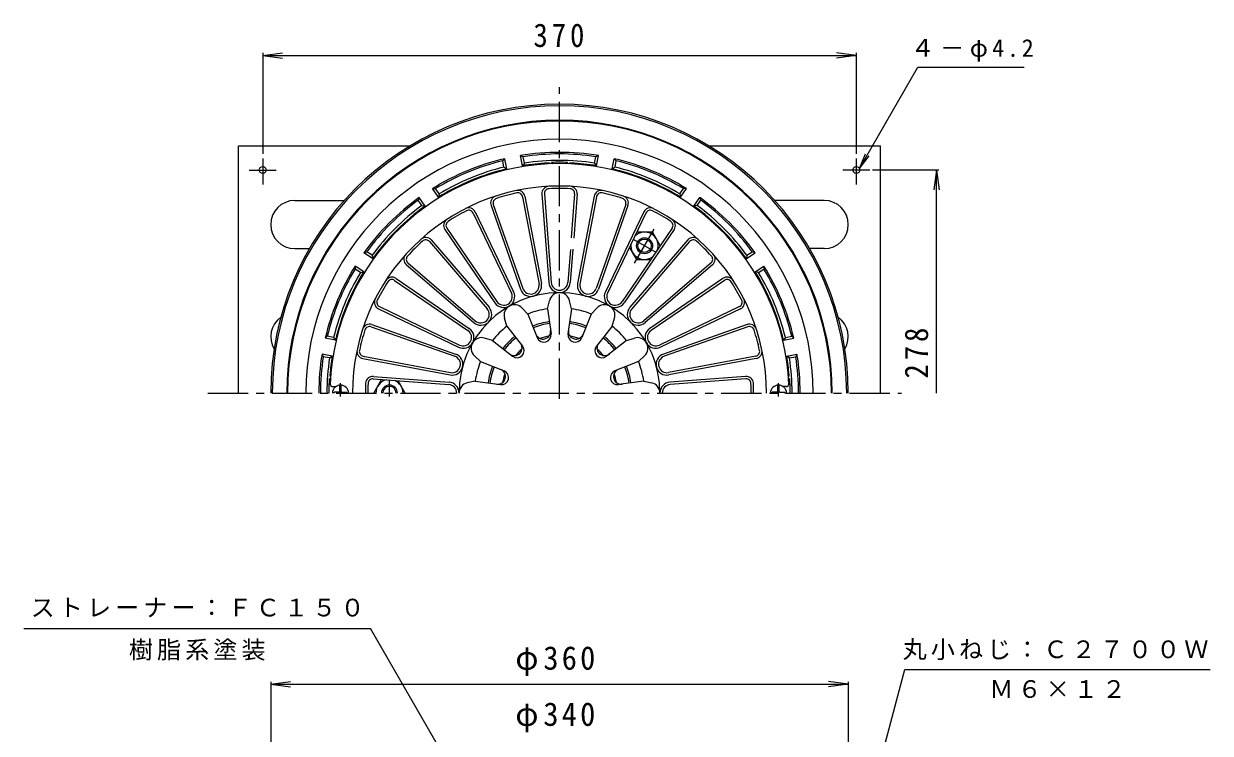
# Model space of a CAD drawing. Units: millimetres, scale not verified. Extents: x -469 to 381, y -580 to 651.
# Drawn here: x -408 to 331, y 209 to 651 of the extents above; entities that cross this region are included whole.
import ezdxf

# ---------------------------------------------------------------- set-up
doc = ezdxf.new("R2010")
doc.units = ezdxf.units.MM
doc.header["$LTSCALE"] = 5
doc.linetypes.add('CHAIN1', pattern=[8, 5, -1, 1, -1])
for name, color, linetype, lineweight in [('0-0_通り芯', 3, 'Continuous', 9), ('0-1_躯体', 2, 'Continuous', 9), ('0-2_仕上', 6, 'Continuous', 9), ('0-4_その他', 7, 'Continuous', 9), ('0-5_寸法', 7, 'Continuous', 9), ('0-A', 2, 'Continuous', 9)]:
    doc.layers.add(name, color=color, linetype=linetype, lineweight=lineweight)
doc.styles.add('ＭＳ ゴシック', font='')
doc.styles.get('ＭＳ ゴシック').set_extended_font_data('MS Gothic')

msp = doc.modelspace()

# ---------------------------------------------------------------- linework, layer by layer
at = {"layer": '0-0_通り芯', "linetype": 'CHAIN1'}
for p, q in [((-74.221, 417.45), (-74.221, 611.684)), ((-293.372, 421.007), (138.906, 421.007))]:
    msp.add_line(p, q, dxfattribs=at)
at = {"layer": '0-0_通り芯'}
for radius in [180, 179]:
    msp.add_arc((-74.221, 421.007), radius, 0, 180, dxfattribs=at)
at = {"layer": '0-1_躯体'}
for p, q in [((-108.372, 567.067), (-109.637, 565.737)), ((-108.856, 561.809), (-109.637, 565.737)), ((-107.103, 560.688), (-108.372, 567.067)), ((-97.296, 562.639), (-98.564, 569.018)), ((-98.564, 569.018), (-96.887, 568.273)), ((-96.106, 564.346), (-97.296, 562.639)), ((-96.106, 564.346), (-96.887, 568.273)), ((-52.337, 564.346), (-51.146, 562.639)), ((-52.336, 564.346), (-51.555, 568.273)), ((-49.878, 569.018), (-51.555, 568.273)), ((-51.146, 562.639), (-49.878, 569.018)), ((-41.339, 560.688), (-40.07, 567.067)), ((-40.07, 567.067), (-38.805, 565.737)), ((-39.586, 561.809), (-38.805, 565.736)), ((-108.856, 561.809), (-107.103, 560.688)), ((-39.586, 561.809), (-41.339, 560.688)), ((-149.74, 543.028), (-153.353, 548.436)), ((-153.353, 548.436), (-151.518, 548.389)), ((-149.293, 545.06), (-151.518, 548.389)), ((0.851, 545.06), (3.076, 548.389)), ((1.298, 543.028), (4.911, 548.436)), ((4.911, 548.436), (3.076, 548.389)), ((-161.668, 542.88), (-162.327, 541.167)), ((-160.102, 537.837), (-162.327, 541.167)), ((-158.054, 537.472), (-161.668, 542.88)), ((-149.293, 545.06), (-149.74, 543.028)), ((0.851, 545.06), (1.298, 543.028)), ((9.612, 537.472), (13.226, 542.88)), ((11.66, 537.837), (13.885, 541.167)), ((13.226, 542.88), (13.885, 541.167)), ((-160.102, 537.837), (-158.054, 537.472)), ((11.66, 537.837), (9.612, 537.472)), ((-196.094, 508.453), (-194.381, 509.112)), ((-190.687, 504.84), (-196.094, 508.453)), ((-191.052, 506.888), (-194.381, 509.112)), ((-191.052, 506.888), (-190.687, 504.84)), ((42.245, 504.84), (47.652, 508.453)), ((42.61, 506.888), (42.245, 504.84)), ((42.61, 506.888), (45.939, 509.112)), ((47.652, 508.453), (45.939, 509.112)), ((-196.242, 496.525), (-201.65, 500.139)), ((-201.65, 500.139), (-201.603, 498.303)), ((-198.274, 496.079), (-201.603, 498.303)), ((-198.274, 496.079), (-196.242, 496.525)), ((47.8, 496.525), (53.208, 500.139)), ((49.832, 496.079), (47.8, 496.525)), ((49.832, 496.079), (53.161, 498.303)), ((53.208, 500.139), (53.161, 498.303)), ((-220.282, 455.158), (-218.951, 456.423)), ((-213.903, 453.889), (-220.282, 455.158)), ((-215.024, 455.642), (-218.951, 456.423)), ((-215.024, 455.642), (-213.903, 453.889)), ((66.582, 455.642), (65.461, 453.889)), ((65.461, 453.889), (71.839, 455.158)), ((66.582, 455.642), (70.509, 456.423)), ((71.839, 455.158), (70.509, 456.423)), ((-215.854, 444.081), (-222.232, 445.35)), ((-222.232, 445.35), (-221.487, 443.672)), ((-217.56, 442.891), (-215.854, 444.081)), ((67.412, 444.081), (73.79, 445.35)), ((69.118, 442.891), (67.412, 444.081)), ((73.79, 445.35), (73.045, 443.672)), ((-217.56, 442.891), (-221.487, 443.672)), ((69.118, 442.891), (73.045, 443.672))]:
    msp.add_line(p, q, dxfattribs=at)
at = {"layer": '0-1_躯体', "color": 4, "linetype": 'CHAIN1'}
for p, q in [((-27.484, 501.958), (-15.216, 523.205)), ((-28.208, 516.84), (-14.234, 508.771)), ((-180.221, 418.939), (-180.221, 429.075))]:
    msp.add_line(p, q, dxfattribs=at)
at = {"layer": '0-1_躯体', "color": 4}
for p, q in [((-16.321, 521.292), (-26.071, 521.292)), ((-16.321, 521.292), (-11.446, 512.849)), ((-26.121, 504.318), (-30.543, 511.977)), ((-26.121, 504.318), (-17.277, 504.318)), ((-190.021, 421.007), (-185.146, 429.45)), ((-170.421, 421.007), (-174.843, 428.666))]:
    msp.add_line(p, q, dxfattribs=at)
for radius in [5, 4.188]:
    msp.add_circle((-21.221, 512.805), radius, dxfattribs=at)
at = {"layer": '0-1_躯体'}
for centre, radius, start, end in [((-74.221, 421.007), 170, 0, 180), ((-74.221, 421.007), 169.5, 0, 180), ((-74.221, 421.007), 158.146, 0, 180), ((-74.221, 421.007), 150, 80.6602, 99.3398), ((-74.221, 421.007), 149, 81.25027, 98.74973), ((-74.221, 421.007), 150, 103.1602, 121.8398), ((-74.221, 421.007), 149, 103.75027, 121.24973), ((-74.221, 421.007), 143.5, 92.85577, 99.25323), ((-74.221, 421.007), 145, 81.31929, 98.68071), ((-81.221, 561.332), 3, 58.9595, 92.85562), ((-74.221, 421.007), 143.823, 88.04169, 91.95828), ((-81.221, 561.332), 4, 40.90352, 58.57918), ((-67.221, 561.332), 4, 121.42082, 139.09648), ((-67.221, 561.332), 3, 87.14438, 121.0405), ((-74.221, 421.007), 143.5, 80.74677, 87.14423), ((-74.221, 421.007), 150, 58.1602, 76.8398), ((-74.221, 421.007), 149, 58.75027, 76.24973), ((-74.221, 421.007), 143.5, 103.24677, 121.75323), ((-74.221, 421.007), 145, 103.81929, 121.18071), ((-74.221, 421.007), 143.5, 58.24677, 76.75323), ((-74.221, 421.007), 145, 58.81929, 76.18071), ((-74.221, 421.007), 150, 125.6602, 144.3398), ((-74.221, 421.007), 149, 126.25027, 143.74973), ((-74.221, 421.007), 150, 35.6602, 54.3398), ((-74.221, 421.007), 149, 36.25027, 53.74973), ((-74.221, 421.007), 145, 126.31929, 143.68071), ((-74.221, 421.007), 143.5, 125.74677, 144.25323), ((-74.221, 421.007), 143.5, 35.74677, 54.25323), ((-74.221, 421.007), 145, 36.31929, 53.68071), ((-74.221, 421.007), 150, 148.1602, 166.8398), ((-74.221, 421.007), 149, 148.75027, 166.24973), ((-74.221, 421.007), 145, 148.81929, 166.18071), ((-74.221, 421.007), 143.5, 148.24677, 166.75323), ((-74.221, 421.007), 143.5, 13.24677, 31.75323), ((-74.221, 421.007), 145, 13.81929, 31.18071), ((-74.221, 421.007), 149, 13.75027, 31.24973), ((-74.221, 421.007), 150, 13.1602, 31.8398), ((-74.221, 421.007), 150, 170.6602, 180), ((-74.221, 421.007), 143.5, 170.74677, 175.50961), ((-74.221, 421.007), 143.5, 4.49039, 9.25323), ((-74.221, 421.007), 150, 0, 9.3398), ((-74.221, 421.007), 149, 171.25027, 180), ((-74.221, 421.007), 145, 171.31929, 180), ((-74.221, 421.007), 145, 0, 8.68071), ((-74.221, 421.007), 149, 0, 8.74973), ((-74.221, 421.007), 143.823, 176.40707, 180), ((-214.29, 432.007), 4, 209.78696, 227.46211), ((-214.29, 432.007), 3, 175.5096, 209.40604), ((65.848, 432.007), 3, 330.59384, 4.4904), ((65.848, 432.007), 4, 312.53802, 330.21304), ((-74.221, 421.007), 143.823, 0, 3.59293)]:
    msp.add_arc(centre, radius, start, end, dxfattribs=at)
at = {"layer": '0-1_躯体', "color": 4}
for centre, radius, start, end in [((-21.229, 512.792), 8.5, 344.5011, 135.4996), ((-21.229, 512.792), 8.5, 173.20598, 306.79341), ((-180.206, 421.007), 8.5, 104.50092, 180), ((-180.221, 421.007), 5, 0, 180), ((-180.221, 421.007), 4.188, 0, 180), ((-180.206, 421.007), 8.5, 0, 66.79367)]:
    msp.add_arc(centre, radius, start, end, dxfattribs=at)
at = {"layer": '0-2_仕上'}
for p, q in [((-97.217, 543.328), (-86.996, 488.96)), ((-95.743, 543.605), (-85.522, 489.238)), ((-85.163, 544.998), (-80.965, 489.837)), ((-83.667, 545.112), (-79.469, 489.951)), ((-64.775, 545.112), (-66.853, 517.8)), ((-63.279, 544.998), (-65.372, 517.503)), ((-52.699, 543.605), (-62.92, 489.238)), ((-51.225, 543.328), (-61.446, 488.96)), ((-128.093, 533.208), (-104.149, 483.339)), ((-126.74, 533.857), (-102.796, 483.988)), ((-116.882, 537.941), (-98.549, 485.747)), ((-115.466, 538.438), (-97.134, 486.244)), ((-32.976, 538.438), (-51.308, 486.244)), ((-31.561, 537.941), (-49.893, 485.747)), ((-21.702, 533.857), (-45.646, 483.988)), ((-20.35, 533.208), (-44.293, 483.338)), ((-145.693, 522.915), (-114.477, 477.244)), ((-144.454, 523.761), (-113.238, 478.091)), ((-3.988, 523.761), (-35.204, 478.091)), ((-2.749, 522.915), (-33.966, 477.244)), ((-155.297, 515.442), (-119.261, 473.469)), ((-154.159, 516.419), (-118.123, 474.446)), ((-67.414, 510.442), (-68.973, 489.951)), ((-65.895, 510.633), (-67.478, 489.837)), ((5.717, 516.419), (-30.319, 474.446)), ((6.855, 515.442), (-29.181, 473.469)), ((-169.633, 500.944), (-127.66, 464.909)), ((-168.656, 502.082), (-126.683, 466.047)), ((20.214, 502.082), (-21.759, 466.047)), ((21.191, 500.944), (-20.782, 464.909)), ((-176.976, 491.24), (-131.305, 460.024)), ((-176.129, 492.478), (-130.459, 461.262)), ((27.687, 492.478), (-17.984, 461.262)), ((28.534, 491.24), (-17.137, 460.024)), ((-187.071, 473.526), (-137.202, 449.582)), ((-186.422, 474.878), (-136.553, 450.934)), ((-93.978, 470.227), (-97.511, 474.01)), ((-81.721, 473.511), (-80.554, 478.554)), ((-81.721, 473.511), (-79.472, 457.869)), ((-66.721, 473.511), (-68.97, 457.869)), ((-66.721, 473.511), (-67.889, 478.554)), ((-54.464, 470.227), (-50.931, 474.01)), ((37.98, 474.878), (-11.889, 450.934)), ((38.629, 473.526), (-11.24, 449.582)), ((-106.969, 462.727), (-108.479, 467.678)), ((-93.978, 470.227), (-88.104, 455.556)), ((-54.464, 470.227), (-60.338, 455.556)), ((-41.474, 462.727), (-39.963, 467.678)), ((-191.652, 462.252), (-139.458, 443.92)), ((-191.155, 463.667), (-138.961, 445.335)), ((-106.969, 462.727), (-97.2, 450.305)), ((-41.474, 462.727), (-51.242, 450.305)), ((42.713, 463.667), (-9.481, 445.335)), ((43.21, 462.252), (-8.984, 443.92)), ((-115.941, 453.754), (-120.892, 455.264)), ((-115.941, 453.754), (-103.519, 443.986)), ((-32.501, 453.754), (-44.923, 443.986)), ((-32.501, 453.754), (-27.55, 455.264)), ((-196.542, 444.003), (-142.175, 433.782)), ((-123.441, 440.764), (-127.225, 444.296)), ((-25.001, 440.764), (-21.217, 444.296)), ((48.1, 444.003), (-6.267, 433.782)), ((-196.819, 442.529), (-142.452, 432.308)), ((-123.441, 440.764), (-108.77, 434.89)), ((-25.001, 440.764), (-39.672, 434.89)), ((48.377, 442.529), (-5.99, 432.308)), ((-190.347, 429.846), (-143.166, 426.255)), ((-190.233, 431.342), (-143.052, 427.75)), ((41.791, 431.342), (-5.39, 427.75)), ((41.904, 429.846), (-5.276, 426.255)), ((-215.614, 425.007), (-213.721, 425.007)), ((-126.726, 428.507), (-131.768, 427.339)), ((-126.726, 428.507), (-111.083, 426.258)), ((-21.716, 428.507), (-37.359, 426.258)), ((-21.716, 428.507), (-16.674, 427.339)), ((67.172, 425.007), (65.279, 425.007))]:
    msp.add_line(p, q, dxfattribs=at)
at = {"layer": '0-2_仕上', "color": 4}
for p, q in [((-211.221, 422.007), (-211.221, 425.982)), ((-210.221, 422.007), (-210.221, 425.982)), ((61.779, 422.007), (61.779, 425.982)), ((62.779, 422.007), (62.779, 425.982)), ((-211.721, 421.507), (-214.721, 421.507)), ((-214.721, 421.007), (-214.721, 421.507)), ((-209.721, 421.507), (-206.721, 421.507)), ((-206.721, 421.007), (-206.721, 421.507)), ((61.279, 421.507), (58.279, 421.507)), ((58.279, 421.007), (58.279, 421.507)), ((63.279, 421.507), (66.279, 421.507)), ((66.279, 421.007), (66.279, 421.507))]:
    msp.add_line(p, q, dxfattribs=at)
at = {"layer": '0-2_仕上', "color": 4, "linetype": 'CHAIN1'}
for p, q in [((-210.721, 418.939), (-210.721, 427.226)), ((62.279, 418.939), (62.279, 427.271))]:
    msp.add_line(p, q, dxfattribs=at)
at = {"layer": '0-2_仕上'}
for centre, radius, start, end in [((-74.221, 421.007), 143, 2.22762, 177.77238), ((-74.221, 421.007), 129, 0, 180), ((-80.676, 545.339), 4.5, 92.97217, 184.35277), ((-80.676, 545.339), 3, 92.97202, 184.35277), ((-74.221, 421.007), 127.5, 87.02798, 92.97202), ((-67.766, 545.339), 3, 355.64738, 87.02811), ((-67.766, 545.339), 4.5, 355.64732, 87.02818), ((-112.636, 539.432), 4.5, 107.97217, 199.35277), ((-112.636, 539.432), 3, 107.97202, 199.35277), ((-74.221, 421.007), 127.5, 102.02798, 107.97202), ((-100.166, 542.773), 4.5, 10.64732, 102.02818), ((-100.166, 542.773), 3, 10.64738, 102.02811), ((-48.277, 542.773), 4.5, 77.97217, 169.35277), ((-48.277, 542.773), 3, 77.97202, 169.35277), ((-74.221, 421.007), 127.5, 72.02798, 77.97202), ((-35.806, 539.432), 3, 340.64738, 72.02811), ((-35.806, 539.432), 4.5, 340.64732, 72.02818), ((-74.221, 421.007), 127.5, 117.02798, 122.97202), ((-130.797, 531.909), 4.5, 25.64732, 117.02818), ((-130.797, 531.909), 3, 25.64738, 117.02811), ((-17.645, 531.909), 4.5, 62.97217, 154.35277), ((-17.645, 531.909), 3, 62.97202, 154.35277), ((-74.221, 421.007), 127.5, 57.02798, 62.97202), ((-141.978, 525.454), 4.5, 122.97217, 214.35277), ((-141.978, 525.454), 3, 122.97202, 214.35277), ((-6.464, 525.454), 3, 325.64738, 57.02811), ((-6.464, 525.454), 4.5, 325.64732, 57.02818), ((-157.573, 513.488), 4.5, 40.64732, 132.02818), ((9.131, 513.488), 4.5, 47.97217, 139.35277), ((-74.221, 421.007), 127.5, 132.02798, 137.97202), ((-157.573, 513.488), 3, 40.64738, 132.02811), ((9.131, 513.488), 3, 47.97202, 139.35277), ((-74.221, 421.007), 127.5, 42.02798, 47.97202), ((-166.702, 504.359), 4.5, 137.97217, 229.35277), ((-166.702, 504.359), 3, 137.97202, 229.35277), ((18.26, 504.359), 3, 310.64738, 42.02811), ((18.26, 504.359), 4.5, 310.64732, 42.02818), ((-74.221, 421.007), 127.5, 147.02798, 152.97202), ((-178.669, 488.763), 4.5, 55.64732, 147.02818), ((-178.669, 488.763), 3, 55.64738, 147.02811), ((-92.169, 487.988), 6.763, 199.35269, 10.64717), ((-92.169, 487.988), 5.263, 199.35289, 10.64729), ((-74.221, 490.351), 6.763, 184.35269, 355.64717), ((-74.221, 490.351), 5.263, 184.35289, 355.64729), ((-56.273, 487.988), 6.763, 169.35269, 340.64717), ((-56.273, 487.988), 5.263, 169.35289, 340.64729), ((30.227, 488.763), 4.5, 32.97217, 124.35277), ((30.227, 488.763), 3, 32.97202, 124.35277), ((-74.221, 421.007), 127.5, 27.02798, 32.97202), ((-74.221, 421.007), 62.581, 0, 180), ((-108.893, 481.061), 6.763, 214.35269, 25.64717), ((-108.893, 481.061), 5.263, 214.35289, 25.64729), ((-74.221, 477.088), 6.5, 13.03642, 166.96371), ((-39.549, 481.061), 6.763, 154.35269, 325.64717), ((-39.549, 481.061), 5.263, 154.35289, 325.64729), ((-185.124, 477.583), 4.5, 152.97217, 244.35277), ((-185.124, 477.583), 3, 152.97202, 244.35277), ((-123.255, 470.04), 6.763, 229.35269, 40.64717), ((-123.255, 470.04), 5.263, 229.35289, 40.64729), ((-102.262, 469.574), 6.5, 43.03642, 196.96371), ((-74.221, 421.007), 53.038, 98.12941, 111.87061), ((-74.221, 421.007), 53.038, 68.12941, 81.87061), ((-46.18, 469.574), 6.5, 343.03642, 136.96371), ((-25.187, 470.04), 6.763, 139.35269, 310.64717), ((-25.187, 470.04), 5.263, 139.35289, 310.64729), ((36.682, 477.583), 3, 295.64738, 27.02811), ((36.682, 477.583), 4.5, 295.64732, 27.02818), ((-74.221, 421.007), 127.5, 162.02798, 167.97202), ((-192.646, 459.421), 4.5, 70.64732, 162.02818), ((-192.646, 459.421), 3, 70.64738, 162.02811), ((-134.275, 455.679), 6.763, 244.35269, 55.64717), ((-134.275, 455.679), 5.263, 244.35289, 55.64729), ((-74.221, 421.007), 53.038, 128.12941, 141.87061), ((-74.221, 421.007), 44.945, 98.12027, 111.87973), ((-74.221, 421.007), 43.808, 98.1187, 111.88129), ((-84.514, 459.421), 4.769, 201.81998, 8.17998), ((-63.928, 459.421), 4.769, 171.81998, 338.17998), ((-74.221, 421.007), 43.808, 68.1187, 81.88129), ((-74.221, 421.007), 44.945, 68.12027, 81.87973), ((-74.221, 421.007), 53.038, 38.12941, 51.87061), ((-14.167, 455.679), 6.763, 124.35269, 295.64717), ((-14.167, 455.679), 5.263, 124.35289, 295.64729), ((44.204, 459.421), 4.5, 17.97217, 109.35277), ((44.204, 459.421), 3, 17.97202, 109.35277), ((-74.221, 421.007), 127.5, 12.02798, 17.97202), ((-122.789, 449.047), 6.5, 73.03642, 226.96371), ((-74.221, 421.007), 44.945, 128.12027, 141.87973), ((-74.221, 421.007), 43.808, 128.1187, 141.88129), ((-102.342, 449.128), 4.769, 231.81998, 38.17998), ((-83.927, 457.229), 4.5, 201.81992, 8.17734), ((-74.221, 421.007), 36.058, 100.46611, 109.53391), ((-64.515, 457.229), 4.5, 171.81992, 338.17734), ((-74.221, 421.007), 36.058, 70.46611, 79.53391), ((-46.1, 449.128), 4.769, 141.81998, 308.17998), ((-74.221, 421.007), 43.808, 38.1187, 51.88129), ((-74.221, 421.007), 44.945, 38.12027, 51.87973), ((-25.653, 449.047), 6.5, 313.03642, 106.96371), ((-195.988, 446.951), 4.5, 167.97217, 259.35277), ((-195.988, 446.951), 3, 167.97202, 259.35277), ((-141.202, 438.954), 6.763, 259.35269, 70.64717), ((-141.202, 438.954), 5.263, 259.35289, 70.64729), ((-100.738, 447.523), 4.5, 231.81992, 38.17734), ((-74.221, 421.007), 36.058, 130.46611, 139.53391), ((-47.704, 447.523), 4.5, 141.81992, 308.17734), ((-74.221, 421.007), 36.058, 40.46611, 49.53391), ((-7.24, 438.954), 6.763, 109.35269, 280.64717), ((-7.24, 438.954), 5.263, 109.35289, 280.64729), ((47.546, 446.951), 3, 280.64738, 12.02811), ((47.546, 446.951), 4.5, 280.64732, 12.02818), ((-74.221, 421.007), 53.038, 158.12941, 171.87061), ((-74.221, 421.007), 44.945, 158.12027, 171.87973), ((-74.221, 421.007), 43.808, 158.1187, 171.88129), ((-74.221, 421.007), 43.808, 8.1187, 21.88129), ((-74.221, 421.007), 44.945, 8.12027, 21.87973), ((-74.221, 421.007), 53.038, 8.12939, 21.87059), ((-190.574, 426.854), 4.5, 85.64711, 177.12289), ((-190.574, 426.854), 3, 85.64687, 177.12274), ((-112.635, 431.3), 4.769, 261.81998, 68.17998), ((-110.443, 430.712), 4.5, 261.81992, 68.17734), ((-74.221, 421.007), 36.058, 160.46611, 169.53391), ((-37.999, 430.712), 4.5, 111.82266, 278.18008), ((-35.807, 431.3), 4.769, 111.82002, 278.18002), ((-74.221, 421.007), 36.058, 10.46611, 19.53391), ((42.132, 426.854), 4.5, 2.87718, 94.353), ((42.132, 426.854), 3, 2.87718, 94.353), ((-215.614, 426.507), 1.5, 177.77191, 270), ((-74.221, 421.007), 121, 177.12283, 180), ((-74.221, 421.007), 119.5, 177.12282, 180), ((-143.565, 421.007), 5.263, 359.99785, 85.64729), ((-143.565, 421.007), 6.763, 0, 85.64717), ((-130.302, 421.007), 6.5, 103.03642, 180), ((-18.14, 421.007), 6.5, 0, 76.96371), ((-4.877, 421.007), 6.763, 94.35269, 180), ((-4.877, 421.007), 5.263, 94.35289, 180), ((-74.221, 421.007), 119.5, 0, 2.87718), ((-74.221, 421.007), 121, 0, 2.87718), ((67.172, 426.507), 1.5, 270, 2.22809)]:
    msp.add_arc(centre, radius, start, end, dxfattribs=at)
at = {"layer": '0-2_仕上', "color": 4}
for centre, radius, start, end in [((-210.721, 421.007), 5, 0, 180), ((-211.721, 422.007), 0.5, 270, 0), ((-209.721, 422.007), 0.5, 180, 270), ((62.279, 421.007), 5, 0, 180), ((61.279, 422.007), 0.5, 270, 0), ((63.279, 422.007), 0.5, 180, 270)]:
    msp.add_arc(centre, radius, start, end, dxfattribs=at)
at = {"layer": '0-4_その他'}
for p, q in [((-259.221, 631.428), (-246.828, 633.059)), ((-259.221, 632.928), (-259.221, 570.007)), ((-259.221, 631.428), (110.779, 631.428)), ((-259.221, 631.428), (-246.828, 629.796)), ((110.779, 631.428), (98.386, 633.059)), ((110.779, 631.428), (98.386, 629.796)), ((110.779, 632.928), (110.779, 570.007)), ((162.264, 560.007), (120.779, 560.007)), ((160.764, 560.007), (162.396, 547.614)), ((-254.221, 239.649), (-241.828, 241.281)), ((-254.221, 241.149), (-254.221, -52.248)), ((-254.221, 239.649), (105.779, 239.649)), ((-254.221, 239.649), (-241.828, 238.018)), ((105.779, 239.649), (93.386, 241.281)), ((105.779, 239.649), (93.386, 238.018)), ((105.779, 241.149), (105.779, -52.248))]:
    msp.add_line(p, q, dxfattribs=at)
msp.add_lwpolyline([(160.764, 421.007), (160.764, 560.007), (159.132, 547.614)], dxfattribs=at)
at = {"layer": '0-5_寸法'}
for p, q in [((112.701, 560.852), (116.528, 570.091)), ((112.701, 560.852), (118.789, 568.786)), ((-408.167, 274.218), (-192.069, 274.218)), ((-107.872, 128.384), (-192.069, 274.218)), ((62.779, -43.391), (141.045, 248.703)), ((141.045, 248.703), (331.405, 248.703))]:
    msp.add_line(p, q, dxfattribs=at)
msp.add_lwpolyline([(112.701, 560.852), (149.179, 624.034), (215.435, 624.034)], dxfattribs=at)
at = {"layer": '0-A'}
for p, q in [((-274.221, 575.007), (-167.409, 575.007)), ((-274.221, 421.007), (-274.221, 575.007)), ((18.967, 575.007), (125.779, 575.007)), ((125.779, 421.007), (125.779, 575.007)), ((-259.221, 567.1), (-259.221, 550.924)), ((110.779, 567.1), (110.779, 550.924)), ((-267.663, 560.007), (-250.752, 560.007)), ((119.221, 560.007), (102.31, 560.007)), ((-239.221, 541.007), (-208.385, 541.007)), ((90.779, 541.007), (59.943, 541.007)), ((-239.221, 511.007), (-230.106, 511.007)), ((90.779, 511.007), (81.664, 511.007))]:
    msp.add_line(p, q, dxfattribs=at)
for centre in [(-259.221, 560.007), (110.779, 560.007)]:
    msp.add_circle(centre, 2.1, dxfattribs=at)
for centre, start, end in [((-239.221, 526.007), 90, 270), ((90.779, 526.007), 270, 90), ((-239.221, 456.007), 125.42873, 210.61896), ((90.779, 456.007), 329.37988, 54.57263)]:
    msp.add_arc(centre, 15, start, end, dxfattribs=at)

# ---------------------------------------------------------------- texts
at = {"layer": '0-4_その他', "color": 2, "char_height": 14.66, "attachment_point": 7, "style": 'ＭＳ ゴシック'}
for s, insert in [('\\T1.27;\\W0.9;370', (-90.471, 636.428)), ('\\T1.21;\\W0.95;φ360', (-101.721, 244.649)), ('\\T1.21;\\W0.95;φ340', (-101.721, 209.628))]:
    msp.add_mtext(s, dxfattribs=dict(at, insert=insert))
at = {"layer": '0-4_その他', "color": 2, "insert": (155.764, 430.023), "char_height": 14.66, "attachment_point": 7, "rotation": 90, "style": 'ＭＳ ゴシック'}
msp.add_mtext('\\T1.27;\\W0.9;278', dxfattribs=at)
at = {"layer": '0-5_寸法', "char_height": 11, "attachment_point": 7, "style": 'ＭＳ ゴシック'}
for s, insert in [('\\T1.23;４－φ4.2', (144.573, 627.563)), ('\\T1.17;ストレーナー：ＦＣ１５０', (-403.857, 281.261)), ('\\T1.17;樹脂系塗装', (-342.618, 254.326)), ('\\T1.17;丸小ねじ：Ｃ２７００Ｗ', (139.661, 254.616)), ('\\T1.17;Ｍ６×１２', (193.725, 230.903))]:
    msp.add_mtext(s, dxfattribs=dict(at, insert=insert))

doc.saveas('drawing.dxf')
